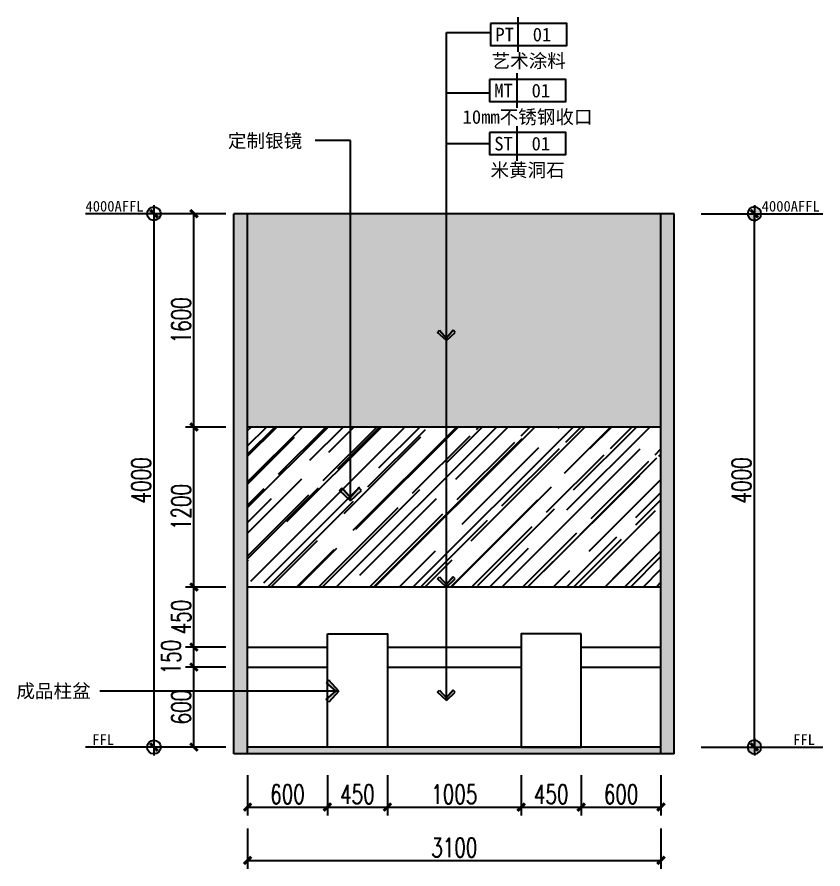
# Model space of a CAD drawing. Header units: millimetres. Extents: x 5625199 to 7433318, y -3316392 to -2552493.
# Drawn here: x 6561507 to 6567548, y -2677437 to -2671048 of the extents above; entities that cross this region are included whole.
import ezdxf
from ezdxf.enums import TextEntityAlignment as Align

# ---------------------------------------------------------------- set-up
doc = ezdxf.new("R2010")
doc.units = ezdxf.units.MM
doc.header["$PDMODE"] = 35
doc.header["$PDSIZE"] = -10
doc.linetypes.add('M-CENTER', pattern=[11.25, 7.5, -1.25, 1.25, -1.25])
for name, color, linetype in [('155', 155, 'Continuous'), ('DIM', 7, 'Continuous'), ('PL-文字标注', 2, 'Continuous')]:
    doc.layers.add(name, color=color, linetype=linetype)
doc.styles.add('03.YBC-宋体2.5', font='', dxfattribs={"width": 0.8, "height": 2.5})
doc.styles.add('dop-S', font='')
doc.styles.add('标注-尺寸', font='simplex.shx', dxfattribs={"width": 0.7})
doc.styles.get('03.YBC-宋体2.5').set_extended_font_data('SimSun')
doc.styles.get('dop-S').set_extended_font_data('SimSun')
doc.dimstyles.new('90', dxfattribs={"dimscale": 0.9, "dimtxt": 150, "dimasz": 50, "dimexe": 120, "dimexo": 150, "dimgap": 30, "dimtad": 1, "dimdec": 0, "dimrnd": 5, "dimdsep": 46, "dimtxsty": '标注-尺寸', "dimblk": 'ARCHTICK', "dimcen": 0.2, "dimclrd": 8, "dimclre": 8, "dimclrt": 2, "dimadec": 0, "dimazin": 0, "dimtfac": 1, "dimtdec": 0, "dimtmove": 2, "dimatfit": 3, "dimldrblk": 'ccccc', "dimfxl": 300, "dimfxlon": 1, "dimtolj": 1, "dimtzin": 0, "dimarcsym": 0})
doc.dimstyles.new('副本 100', dxfattribs={"dimscale": 0.8, "dimtxt": 180, "dimasz": 70, "dimexe": 80, "dimexo": 100, "dimgap": 30, "dimtad": 1, "dimdec": 0, "dimrnd": 5, "dimdsep": 46, "dimtxsty": '标注-尺寸', "dimblk": 'ARCHTICK', "dimcen": 0.2, "dimdle": 5, "dimclrd": 8, "dimclre": 8, "dimclrt": 2, "dimadec": 0, "dimazin": 0, "dimtfac": 1, "dimtdec": 0, "dimtmove": 2, "dimatfit": 3, "dimldrblk": 'ccccc', "dimfxl": 300, "dimfxlon": 1, "dimtolj": 1, "dimtzin": 0, "dimarcsym": 0})
pattern_1 = [(45, (685713.4678410222, -417409.755274), (-5.303300858899105, 5.303300858899106), []), (50, (685713.4678410222, -417409.755274), (21.5178054780226, -1.882564049477853), [2.249999999999996, -24.74999999999998]), (355, (685713.4678410222, -417409.755274), (-4.162540008390001, 22.56576401100035), [1.799999999999999, -19.8]), (100.4514, (685715.2609914223, -417409.9121542), (17.35528145142065, 20.68318626182861), [1.912205699999998, -21.03426335999997]), (46.1842, (685713.4678410222, -417403.755274), (32.01723145876933, -4.965570429870544), [3.375, -37.125]), (96.6356, (685716.1359433724, -417404.16907321), (28.0398811664611, 29.22353612701323), [2.86830864, -31.55139]), (351.1842000000001, (685713.4678410222, -417403.755274), (28.03985835400882, 29.22355802775973), [2.7, -29.7]), (21, (685716.4678410223, -417405.255274), (17.90721156355385, -12.07856671996016), [2.25, -24.75]), (326, (685716.4678410223, -417405.255274), (7.299459957647467, 21.75450135140559), [1.799999999999998, -19.79999999999997]), (71.4514, (685717.9601080122, -417406.26182218), (25.20667885744471, 9.675914901298569), [1.912205699999999, -21.03426336]), (37.5, (685713.4678410222, -417409.755274), (0.3647956595187181, 9.986815614939346), [0, -19.56, 0, -20.1, 0, -19.875]), (7.499999999999999, (685713.4678410222, -417409.755274), (7.892086123264457, 11.83235135647081), [0, -11.45999999999998, 0, -19.10999999999997, 0, -7.574999999999994]), (327.5, (685706.7778410224, -417409.755274), (16.01467308517227, -0.6766461520313927), [0, -7.499999999999998, 0, -23.39999999999999, 0, -31.04999999999999]), (317.5, (685703.7778410222, -417409.755274), (17.49558508027159, 3.003149469969531), [0, -9.75, 0, -15.54, 0, -22.05])]

# ---------------------------------------------------------------- blocks, each defined once
blk = doc.blocks.new('_ArchTick')
at = {"color": 0, "linetype": 'ByBlock', "const_width": 0.4}
blk.add_lwpolyline([(-0.5, -0.5), (0.5, 0.5)], dxfattribs=at)
blk = doc.blocks.new('*D348')
at = {"layer": '155', "color": 8, "lineweight": -2, "ltscale": 500, "transparency": 16777216}
for p, q in [((6563235.351285918, -2676732.718903087), (6563235.351285918, -2677036.718903087)), ((6563833.025404648, -2676732.718903087), (6563833.025404648, -2677036.718903087)), ((6563231.351285918, -2676972.718903087), (6563837.025404649, -2676972.718903087))]:
    blk.add_line(p, q, dxfattribs=at)
at = {"layer": 'Defpoints', "color": 0, "transparency": 16777216}
for p in [(6563833.025404648, -2676422.718903087), (6563235.351285918, -2676522.718903087), (6563833.025404648, -2676972.718903087)]:
    blk.add_point(p, dxfattribs=at)
at = {"layer": '155', "color": 8, "linetype": 'ByBlock', "lineweight": -2, "transparency": 16777216, "xscale": 56, "yscale": 56, "zscale": 56, "rotation": 180}
blk.add_blockref('_ArchTick', (6563235.351285918, -2676972.718903087), dxfattribs=at)
at = {"layer": '155', "color": 8, "linetype": 'ByBlock', "lineweight": -2, "transparency": 16777216, "xscale": 56, "yscale": 56, "zscale": 56}
blk.add_blockref('_ArchTick', (6563833.025404648, -2676972.718903087), dxfattribs=at)
at = {"layer": '155', "color": 2, "ltscale": 500, "transparency": 16777216, "insert": (6563534.188345284, -2676876.718903086), "char_height": 144, "attachment_point": 5, "style": '标注-尺寸'}
blk.add_mtext('\\A1;600', dxfattribs=at)
blk = doc.blocks.new('ccccc')
h = blk.add_hatch(color=44)
h.dxf.hatch_style = 1
h.paths.add_polyline_path([(-1.713128774543291, -1.115298350458032), (-1.349075249163432, -1.474599215202033), (1e-16, 1e-16), (-1.349075249163432, 1.474599215202033), (-1.713128774543291, 1.115298350458032), (-0.4242640688316899, -1e-16)])
at = {"color": 44}
for p, q in [((-1.349075249163432, 1.474599215202033), (-1.713128774543291, 1.115298350458032)), ((0, 0), (-1.349075249163432, 1.474599215202033)), ((-0.4242640688316898, 0), (-5.066636229632421, 0)), ((-1.713128774543291, 1.115298350458032), (-0.4242640688316898, 0)), ((-1.713128774543291, -1.115298350458032), (-0.4242640688316898, 0)), ((0, 0), (-1.349075249163432, -1.474599215202033)), ((-1.349075249163432, -1.474599215202033), (-1.713128774543291, -1.115298350458032))]:
    blk.add_line(p, q, dxfattribs=at)
blk = doc.blocks.new('*D349')
at = {"layer": '155', "color": 8, "lineweight": -2, "ltscale": 500, "transparency": 16777216}
for p, q in [((6563833.025404648, -2676732.718903087), (6563833.025404648, -2677036.718903087)), ((6564283.025404648, -2676732.718903087), (6564283.025404648, -2677036.718903087)), ((6563829.025404649, -2676972.718903087), (6564287.025404649, -2676972.718903087))]:
    blk.add_line(p, q, dxfattribs=at)
at = {"layer": 'Defpoints', "color": 0, "transparency": 16777216}
for p in [(6563833.025404648, -2676422.718903087), (6564283.025404648, -2676422.718903087), (6564283.025404648, -2676972.718903087)]:
    blk.add_point(p, dxfattribs=at)
at = {"layer": '155', "color": 8, "linetype": 'ByBlock', "lineweight": -2, "transparency": 16777216, "xscale": 56, "yscale": 56, "zscale": 56, "rotation": 180}
blk.add_blockref('_ArchTick', (6563833.025404648, -2676972.718903087), dxfattribs=at)
at = {"layer": '155', "color": 8, "linetype": 'ByBlock', "lineweight": -2, "transparency": 16777216, "xscale": 56, "yscale": 56, "zscale": 56}
blk.add_blockref('_ArchTick', (6564283.025404648, -2676972.718903087), dxfattribs=at)
at = {"layer": '155', "color": 2, "ltscale": 500, "transparency": 16777216, "insert": (6564058.025404649, -2676876.718903086), "char_height": 144, "attachment_point": 5, "style": '标注-尺寸'}
blk.add_mtext('\\A1;450', dxfattribs=at)
blk = doc.blocks.new('*D350')
at = {"layer": '155', "color": 8, "lineweight": -2, "ltscale": 500, "transparency": 16777216}
for p, q in [((6564283.025404648, -2676732.718903087), (6564283.025404648, -2677036.718903087)), ((6565285.833741783, -2676732.718903087), (6565285.833741783, -2677036.718903087)), ((6564279.025404649, -2676972.718903087), (6565289.833741782, -2676972.718903087))]:
    blk.add_line(p, q, dxfattribs=at)
at = {"layer": 'Defpoints', "color": 0, "transparency": 16777216}
for p in [(6565285.833741783, -2676239.385569753), (6564283.025404648, -2676422.718903087), (6565285.833741783, -2676972.718903087)]:
    blk.add_point(p, dxfattribs=at)
at = {"layer": '155', "color": 8, "linetype": 'ByBlock', "lineweight": -2, "transparency": 16777216, "xscale": 56, "yscale": 56, "zscale": 56, "rotation": 180}
blk.add_blockref('_ArchTick', (6564283.025404648, -2676972.718903087), dxfattribs=at)
at = {"layer": '155', "color": 8, "linetype": 'ByBlock', "lineweight": -2, "transparency": 16777216, "xscale": 56, "yscale": 56, "zscale": 56}
blk.add_blockref('_ArchTick', (6565285.833741783, -2676972.718903087), dxfattribs=at)
at = {"layer": '155', "color": 2, "ltscale": 500, "transparency": 16777216, "insert": (6564784.429573215, -2676876.718903086), "char_height": 144, "attachment_point": 5, "style": '标注-尺寸'}
blk.add_mtext('\\A1;1005', dxfattribs=at)
blk = doc.blocks.new('*D351')
at = {"layer": '155', "color": 8, "lineweight": -2, "ltscale": 500, "transparency": 16777216}
for p, q in [((6565285.833741783, -2676732.718903087), (6565285.833741783, -2677036.718903087)), ((6565735.833741783, -2676732.718903087), (6565735.833741783, -2677036.718903087)), ((6565281.833741782, -2676972.718903087), (6565739.833741782, -2676972.718903087))]:
    blk.add_line(p, q, dxfattribs=at)
at = {"layer": 'Defpoints', "color": 0, "transparency": 16777216}
for p in [(6565285.833741783, -2676239.385569753), (6565735.833741783, -2676422.718903087), (6565735.833741783, -2676972.718903087)]:
    blk.add_point(p, dxfattribs=at)
at = {"layer": '155', "color": 8, "linetype": 'ByBlock', "lineweight": -2, "transparency": 16777216, "xscale": 56, "yscale": 56, "zscale": 56, "rotation": 180}
blk.add_blockref('_ArchTick', (6565285.833741783, -2676972.718903087), dxfattribs=at)
at = {"layer": '155', "color": 8, "linetype": 'ByBlock', "lineweight": -2, "transparency": 16777216, "xscale": 56, "yscale": 56, "zscale": 56}
blk.add_blockref('_ArchTick', (6565735.833741783, -2676972.718903087), dxfattribs=at)
at = {"layer": '155', "color": 2, "ltscale": 500, "transparency": 16777216, "insert": (6565510.833741782, -2676876.718903086), "char_height": 144, "attachment_point": 5, "style": '标注-尺寸'}
blk.add_mtext('\\A1;450', dxfattribs=at)
blk = doc.blocks.new('*D352')
at = {"layer": '155', "color": 8, "lineweight": -2, "ltscale": 500, "transparency": 16777216}
for p, q in [((6565735.833741783, -2676732.718903087), (6565735.833741783, -2677036.718903087)), ((6566333.507860512, -2676732.718903087), (6566333.507860512, -2677036.718903087)), ((6565731.833741782, -2676972.718903087), (6566337.507860512, -2676972.718903087))]:
    blk.add_line(p, q, dxfattribs=at)
at = {"layer": 'Defpoints', "color": 0, "transparency": 16777216}
for p in [(6565735.833741783, -2676422.718903087), (6566333.507860512, -2676522.718903087), (6566333.507860512, -2676972.718903087)]:
    blk.add_point(p, dxfattribs=at)
at = {"layer": '155', "color": 8, "linetype": 'ByBlock', "lineweight": -2, "transparency": 16777216, "xscale": 56, "yscale": 56, "zscale": 56, "rotation": 180}
blk.add_blockref('_ArchTick', (6565735.833741783, -2676972.718903087), dxfattribs=at)
at = {"layer": '155', "color": 8, "linetype": 'ByBlock', "lineweight": -2, "transparency": 16777216, "xscale": 56, "yscale": 56, "zscale": 56}
blk.add_blockref('_ArchTick', (6566333.507860512, -2676972.718903087), dxfattribs=at)
at = {"layer": '155', "color": 2, "ltscale": 500, "transparency": 16777216, "insert": (6566034.670801147, -2676876.718903086), "char_height": 144, "attachment_point": 5, "style": '标注-尺寸'}
blk.add_mtext('\\A1;600', dxfattribs=at)
blk = doc.blocks.new('*D381')
at = {"layer": '155', "color": 8, "lineweight": -2, "ltscale": 500, "transparency": 16777216}
for p, q in [((6563235.351285918, -2677132.718903087), (6563235.351285918, -2677436.718903087)), ((6566333.507860512, -2677132.718903087), (6566333.507860512, -2677436.718903087)), ((6563231.351285918, -2677372.718903086), (6566337.507860512, -2677372.718903086))]:
    blk.add_line(p, q, dxfattribs=at)
at = {"layer": 'Defpoints', "color": 0, "transparency": 16777216}
for p in [(6563235.351285918, -2676522.718903087), (6566333.507860512, -2676522.718903087), (6566333.507860512, -2677372.718903086)]:
    blk.add_point(p, dxfattribs=at)
at = {"layer": '155', "color": 8, "linetype": 'ByBlock', "lineweight": -2, "transparency": 16777216, "xscale": 56, "yscale": 56, "zscale": 56, "rotation": 180}
blk.add_blockref('_ArchTick', (6563235.351285918, -2677372.718903086), dxfattribs=at)
at = {"layer": '155', "color": 8, "linetype": 'ByBlock', "lineweight": -2, "transparency": 16777216, "xscale": 56, "yscale": 56, "zscale": 56}
blk.add_blockref('_ArchTick', (6566333.507860512, -2677372.718903086), dxfattribs=at)
at = {"layer": '155', "color": 2, "ltscale": 500, "transparency": 16777216, "insert": (6564784.429573215, -2677276.718903087), "char_height": 144, "attachment_point": 5, "style": '标注-尺寸'}
blk.add_mtext('\\A1;3100', dxfattribs=at)
blk = doc.blocks.new('子标高')
h = blk.add_hatch(color=256)
edge = h.paths.add_edge_path()
edge.add_arc((-600.2409431565975, 0.2411642588631366), 50.95940477876863, 89.72884797535391, 180.2711520246482, ccw=False)
edge.add_line((-599.9997788977342, 51.19999838216973), (-599.9997788977342, -3.638e-12))
edge.add_line((-599.9997788977342, 0), (-651.1997772799077, 0))
edge = h.paths.add_edge_path()
edge.add_arc((-599.7586146388712, -0.2411642588667746), 50.95940477876958, -90.27115202464557, 0.271152024646824, ccw=False)
edge.add_line((-599.9997788977342, -51.19999838217336), (-599.9997788977342, 0))
edge.add_line((-599.9997788977342, 0), (-548.7997805155609, 0))
for p, q in [((-599.9997788977342, 63.99999797771307), (-599.9997788977342, -63.9999979777167)), ((-200, 0), (-709.9997754219294, 0))]:
    blk.add_line(p, q)
at = {"linetype": 'M-CENTER', "ltscale": 0.5}
blk.add_line((-709.9997754219294, -3.63798e-11), (-1113.972843062991, 9.8225428e-09), dxfattribs=at)
at = {"color": 5}
blk.add_circle((-599.9997788977342, 0), 51.19999838217196, dxfattribs=at)
at = {"style": 'dop-S'}
blk.add_attdef('标高', (-1232.206651260485, 15.99306680168956), '', height=99.99999684017963, dxfattribs=at)
blk = doc.blocks.new('母标高')
h = blk.add_hatch(color=256)
edge = h.paths.add_edge_path()
edge.add_arc((-600.2409431565975, 0.2411642588631366), 50.95940477876863, 89.72884797535391, 180.2711520246482, ccw=False)
edge.add_line((-599.9997788977342, 51.19999838216973), (-599.9997788977342, -3.638e-12))
edge.add_line((-599.9997788977342, 0), (-651.1997772799077, 0))
edge = h.paths.add_edge_path()
edge.add_arc((-599.7586146388712, -0.2411642588667746), 50.95940477876958, -90.27115202464557, 0.271152024646824, ccw=False)
edge.add_line((-599.9997788977342, -51.19999838217336), (-599.9997788977342, 0))
edge.add_line((-599.9997788977342, 0), (-548.7997805155609, 0))
for p, q in [((-599.9997788977342, 63.99999797771307), (-599.9997788977342, -63.9999979777167)), ((-200, 0), (-709.9997754219294, 0))]:
    blk.add_line(p, q)
at = {"linetype": 'M-CENTER', "ltscale": 0.5}
blk.add_line((-709.9997754219294, -3.63798e-11), (-1113.972843062991, 9.8225428e-09), dxfattribs=at)
at = {"color": 5}
blk.add_circle((-599.9997788977342, 0), 51.19999838217196, dxfattribs=at)
at = {"style": 'dop-S'}
blk.add_attdef('标高', (-1104.391530706991, 15.99306680168956), '', height=99.99999684017963, dxfattribs=at)
blk = doc.blocks.new('*D585')
at = {"layer": '155', "color": 8, "lineweight": -2, "ltscale": 500, "transparency": 16777216}
for p, q in [((6563073.245085441, -2675922.718903087), (6562769.245085442, -2675922.718903087)), ((6562833.245085442, -2676526.718903087), (6562833.245085442, -2675918.718903087)), ((6563073.245085441, -2676522.718903087), (6562769.245085442, -2676522.718903087))]:
    blk.add_line(p, q, dxfattribs=at)
at = {"layer": 'Defpoints', "color": 0, "transparency": 16777216}
for p in [(6562833.245085442, -2675922.718903087), (6563541.10601022, -2675922.718903087), (6563541.10601022, -2676522.718903087)]:
    blk.add_point(p, dxfattribs=at)
at = {"layer": '155', "color": 8, "linetype": 'ByBlock', "lineweight": -2, "transparency": 16777216, "xscale": 56, "yscale": 56, "zscale": 56}
for p, rotation in [((6562833.245085442, -2675922.718903087), 90), ((6562833.245085442, -2676522.718903087), 270)]:
    blk.add_blockref('_ArchTick', p, dxfattribs=dict(at, rotation=rotation))
at = {"layer": '155', "color": 2, "ltscale": 500, "transparency": 16777216, "insert": (6562737.245085441, -2676222.718903087), "char_height": 144, "attachment_point": 5, "rotation": 90, "style": '标注-尺寸'}
blk.add_mtext('\\A1;600', dxfattribs=at)
blk = doc.blocks.new('*D586')
at = {"layer": '155', "color": 8, "lineweight": -2, "ltscale": 500, "transparency": 16777216}
for p, q in [((6563073.245085441, -2675772.718903087), (6562769.245085442, -2675772.718903087)), ((6562833.245085442, -2675926.718903087), (6562833.245085442, -2675768.718903086)), ((6563073.245085441, -2675922.718903087), (6562769.245085442, -2675922.718903087))]:
    blk.add_line(p, q, dxfattribs=at)
at = {"layer": 'Defpoints', "color": 0, "transparency": 16777216}
for p in [(6562833.245085442, -2675772.718903087), (6563335.351285918, -2675772.718903087), (6563541.10601022, -2675922.718903087)]:
    blk.add_point(p, dxfattribs=at)
at = {"layer": '155', "color": 8, "linetype": 'ByBlock', "lineweight": -2, "transparency": 16777216, "xscale": 56, "yscale": 56, "zscale": 56}
for p, rotation in [((6562833.245085442, -2675772.718903087), 90), ((6562833.245085442, -2675922.718903087), 270)]:
    blk.add_blockref('_ArchTick', p, dxfattribs=dict(at, rotation=rotation))
at = {"layer": '155', "color": 2, "ltscale": 500, "transparency": 16777216, "insert": (6562661.245085442, -2675847.718903087), "char_height": 144, "attachment_point": 5, "rotation": 90, "style": '标注-尺寸'}
blk.add_mtext('\\A1;150', dxfattribs=at)
blk = doc.blocks.new('*D587')
at = {"layer": '155', "color": 8, "lineweight": -2, "ltscale": 500, "transparency": 16777216}
for p, q in [((6562833.245085442, -2675776.718903087), (6562833.245085442, -2675318.718903087)), ((6563073.245085441, -2675322.718903087), (6562769.245085442, -2675322.718903087)), ((6563073.245085441, -2675772.718903087), (6562769.245085442, -2675772.718903087))]:
    blk.add_line(p, q, dxfattribs=at)
at = {"layer": 'Defpoints', "color": 0, "transparency": 16777216}
for p in [(6562833.245085442, -2675322.718903087), (6563495.155972296, -2675322.718903087), (6563335.351285918, -2675772.718903087)]:
    blk.add_point(p, dxfattribs=at)
at = {"layer": '155', "color": 8, "linetype": 'ByBlock', "lineweight": -2, "transparency": 16777216, "xscale": 56, "yscale": 56, "zscale": 56}
for p, rotation in [((6562833.245085442, -2675322.718903087), 90), ((6562833.245085442, -2675772.718903087), 270)]:
    blk.add_blockref('_ArchTick', p, dxfattribs=dict(at, rotation=rotation))
at = {"layer": '155', "color": 2, "ltscale": 500, "transparency": 16777216, "insert": (6562737.245085441, -2675547.718903087), "char_height": 144, "attachment_point": 5, "rotation": 90, "style": '标注-尺寸'}
blk.add_mtext('\\A1;450', dxfattribs=at)
blk = doc.blocks.new('*D588')
at = {"layer": '155', "color": 8, "lineweight": -2, "ltscale": 500, "transparency": 16777216}
for p, q in [((6563073.245085441, -2674122.718903086), (6562769.245085442, -2674122.718903086)), ((6562833.245085442, -2675326.718903087), (6562833.245085442, -2674118.718903086)), ((6563073.245085441, -2675322.718903087), (6562769.245085442, -2675322.718903087))]:
    blk.add_line(p, q, dxfattribs=at)
at = {"layer": 'Defpoints', "color": 0, "transparency": 16777216}
for p in [(6562833.245085442, -2674122.718903086), (6563495.155972296, -2674122.718903086), (6563495.155972296, -2675322.718903087)]:
    blk.add_point(p, dxfattribs=at)
at = {"layer": '155', "color": 8, "linetype": 'ByBlock', "lineweight": -2, "transparency": 16777216, "xscale": 56, "yscale": 56, "zscale": 56}
for p, rotation in [((6562833.245085442, -2674122.718903086), 90), ((6562833.245085442, -2675322.718903087), 270)]:
    blk.add_blockref('_ArchTick', p, dxfattribs=dict(at, rotation=rotation))
at = {"layer": '155', "color": 2, "ltscale": 500, "transparency": 16777216, "insert": (6562737.245085441, -2674722.718903087), "char_height": 144, "attachment_point": 5, "rotation": 90, "style": '标注-尺寸'}
blk.add_mtext('\\A1;1200', dxfattribs=at)
blk = doc.blocks.new('*D589')
at = {"layer": '155', "color": 8, "lineweight": -2, "ltscale": 500, "transparency": 16777216}
for p, q in [((6563073.245085441, -2672522.718903087), (6562769.245085442, -2672522.718903087)), ((6562833.245085442, -2674126.718903087), (6562833.245085442, -2672518.718903087)), ((6563073.245085441, -2674122.718903086), (6562769.245085442, -2674122.718903086))]:
    blk.add_line(p, q, dxfattribs=at)
at = {"layer": 'Defpoints', "color": 0, "transparency": 16777216}
for p in [(6562833.245085442, -2672522.718903087), (6563495.155972296, -2672522.718903087), (6563495.155972296, -2674122.718903086)]:
    blk.add_point(p, dxfattribs=at)
at = {"layer": '155', "color": 8, "linetype": 'ByBlock', "lineweight": -2, "transparency": 16777216, "xscale": 56, "yscale": 56, "zscale": 56}
for p, rotation in [((6562833.245085442, -2672522.718903087), 90), ((6562833.245085442, -2674122.718903086), 270)]:
    blk.add_blockref('_ArchTick', p, dxfattribs=dict(at, rotation=rotation))
at = {"layer": '155', "color": 2, "ltscale": 500, "transparency": 16777216, "insert": (6562737.245085441, -2673322.718903087), "char_height": 144, "attachment_point": 5, "rotation": 90, "style": '标注-尺寸'}
blk.add_mtext('\\A1;1600', dxfattribs=at)
blk = doc.blocks.new('*D590')
at = {"layer": '155', "color": 8, "lineweight": -2, "ltscale": 500, "transparency": 16777216}
for p, q in [((6562773.245306544, -2672522.718903087), (6562469.245306544, -2672522.718903087)), ((6562533.245306545, -2672518.718903087), (6562533.245306545, -2676526.718903087)), ((6562773.245306544, -2676522.718903087), (6562469.245306544, -2676522.718903087))]:
    blk.add_line(p, q, dxfattribs=at)
at = {"layer": 'Defpoints', "color": 0, "transparency": 16777216}
for p in [(6563495.155972296, -2672522.718903087), (6562533.245306545, -2676522.718903087), (6563420.48716067, -2676522.718903087)]:
    blk.add_point(p, dxfattribs=at)
at = {"layer": '155', "color": 8, "linetype": 'ByBlock', "lineweight": -2, "transparency": 16777216, "xscale": 56, "yscale": 56, "zscale": 56}
for p, rotation in [((6562533.245306545, -2672522.718903087), 90), ((6562533.245306545, -2676522.718903087), 270)]:
    blk.add_blockref('_ArchTick', p, dxfattribs=dict(at, rotation=rotation))
at = {"layer": '155', "color": 2, "ltscale": 500, "transparency": 16777216, "insert": (6562437.245306544, -2674522.718903087), "char_height": 144, "attachment_point": 5, "rotation": 90, "style": '标注-尺寸'}
blk.add_mtext('\\A1;4000', dxfattribs=at)
blk = doc.blocks.new('*D591')
at = {"layer": '155', "color": 8, "lineweight": -2, "ltscale": 500, "transparency": 16777216}
for p, q in [((6566793.614128513, -2672522.718903087), (6567097.614128513, -2672522.718903087)), ((6567033.614128513, -2676526.718903087), (6567033.614128513, -2672518.718903087)), ((6566793.614128513, -2676522.718903087), (6567097.614128513, -2676522.718903087))]:
    blk.add_line(p, q, dxfattribs=at)
at = {"layer": 'Defpoints', "color": 0, "transparency": 16777216}
for p in [(6566167.916511503, -2672522.718903087), (6567033.614128513, -2672522.718903087), (6566167.916511503, -2676522.718903087)]:
    blk.add_point(p, dxfattribs=at)
at = {"layer": '155', "color": 8, "linetype": 'ByBlock', "lineweight": -2, "transparency": 16777216, "xscale": 56, "yscale": 56, "zscale": 56}
for p, rotation in [((6567033.614128513, -2672522.718903087), 90), ((6567033.614128513, -2676522.718903087), 270)]:
    blk.add_blockref('_ArchTick', p, dxfattribs=dict(at, rotation=rotation))
at = {"layer": '155', "color": 2, "ltscale": 500, "transparency": 16777216, "insert": (6566937.614128513, -2674522.718903087), "char_height": 144, "attachment_point": 5, "rotation": 90, "style": '标注-尺寸'}
blk.add_mtext('\\A1;4000', dxfattribs=at)
blk = doc.blocks.new('*U604')
at = {"color": 50}
blk.add_line((-9.000000000004574, 3.200000000014711), (-9.000000000004574, -3.200000000014711), dxfattribs=at)
at = {"color": 150}
blk.add_lwpolyline([(-14.00000000000457, 2.000000000014665), (-13.99999999999542, -2.000000000014665), (4.5759e-12, -2.000000000014665), (-4.5759e-12, 2.000000000014665)], close=True, dxfattribs=at)
at = {"color": 50, "style": '03.YBC-宋体2.5', "flags": 8}
for tag, p in [('PT', (-11.41203370425435, -0.0169426641272139)), ('01', (-4.560573803961943, -0.0169426641272139)), ('材料名称', (-7.000000000004575, -4.854991556547588))]:
    blk.add_attdef(tag, text='', height=2.5, dxfattribs=at).set_placement(p, align=Align.MIDDLE_CENTER)

msp = doc.modelspace()

# ---------------------------------------------------------------- hatches: boundary and pattern name
at = {"layer": '155', "ltscale": 500}
h = msp.add_hatch(dxfattribs=at)
h.set_pattern_fill('钢筋混凝土', color=250, scale=3)
h.set_pattern_definition(pattern_1)
h.paths.add_polyline_path([(6563133.245085441, -2672522.718903087), (6563133.245085441, -2676572.718903087), (6563235.351285918, -2676572.718903087), (6563235.351285918, -2672522.718903087)])
h = msp.add_hatch(dxfattribs=at)
h.set_pattern_fill('CONC', color=250, scale=8, angle=180)
h.set_pattern_definition([(0, (290815.4426348168, -417279.7072739999), (0, 203.2), [0, -203.2]), (0, (290817.4746348168, -417350.827274), (0, 203.2), [0, -203.2]), (0, (290823.5706348169, -417241.099274), (0, 203.2), [0, -203.2]), (338.1986, (290717.9066348169, -417304.091274), (609.6000554757884, -203.1999818137323), [21.8852496, -1072.3802784]), (216.8699, (290738.2266348168, -417312.219274), (609.5999833019285, 406.400025047106), [10.16, -1005.84]), (130.6013, (290730.0986348169, -417318.315274), (1016.000085595376, -1219.199800489248), [18.734024, -1854.6773168]), (206.5651, (290663.0426348169, -417342.699274), (-203.1998288935924, -203.2002660693445), [4.543755199999997, -449.8252623999999]), (326.3099, (290658.9786348169, -417344.731274), (406.3999101390997, -203.2002711718614), [7.3265792, -725.3215872]), (108.4349, (290665.0746348169, -417348.7952739999), (-203.1996755348544, 406.4000883092897), [6.4257936, -636.149096]), (225, (290793.0906348169, -417363.0192740001), (-2.84e-14, -203.2000628800272), [8.620963200000002, -278.7471184000001]), (0, (290786.9946348169, -417369.115274), (203.2, 203.2), [12.192, -191.008]), (135, (290799.1866348168, -417369.115274), (-203.2000651427688, 1.42e-14), [8.62096, -278.7471184]), (251.5651, (290768.7066348169, -417232.971274), (203.1996750288869, 406.4000918510402), [6.425791999999998, -636.1490959999996]), (0, (290766.6746348168, -417239.0672739999), (203.2, 203.2), [10.16, -193.04]), (143.1301, (290776.8346348168, -417239.0672739999), (-609.5999833019291, 406.4000250471063), [10.16, -1005.84]), (213.6900999999999, (290661.0106348169, -417230.9392739999), (406.3999074765395, 203.2002693968191), [7.326576, -725.3215872]), (341.5650999999999, (290654.9146348168, -417235.003274), (-406.4000918510403, 203.1996750288874), [12.85158400000001, -629.7233024000002]), (126.8699, (290667.1066348169, -417239.0672739999), (406.400025047106, -609.5999833019285), [10.16, -1005.84]), (0, (290719.9386348169, -417239.0672739999), (0, 203.2), [0, -203.2]), (0, (290665.0746348169, -417291.899274), (0, 203.2), [0, -203.2]), (0, (290721.9706348169, -417367.083274), (0, 203.2), [0, -203.2]), (0, (290776.8346348168, -417304.091274), (0, 203.2), [0, -203.2]), (0, (290717.9066348169, -417269.547274), (0, 203.2), [0, -203.2]), (0, (290673.2026348168, -417263.451274), (0, 203.2), [0, -203.2]), (0, (290691.4906348168, -417275.6432739999), (0, 203.2), [0, -203.2]), (0, (290683.3626348169, -417324.4112739999), (0, 203.2), [0, -203.2]), (0, (290634.5946348168, -417316.283274), (0, 203.2), [0, -203.2]), (0, (290636.6266348168, -417269.547274), (0, 203.2), [0, -203.2]), (0, (290630.5306348169, -417224.843274), (0, 203.2), [0, -203.2]), (0, (290693.5226348169, -417216.7152740001), (0, 203.2), [0, -203.2]), (0, (290738.2266348168, -417208.587274), (0, 203.2), [0, -203.2]), (0, (290809.3466348169, -417216.7152740001), (0, 203.2), [0, -203.2]), (0, (290760.5786348169, -417279.7072739999), (0, 203.2), [0, -203.2]), (0, (290740.2586348169, -417243.131274), (0, 203.2), [0, -203.2]), (0, (290756.5146348169, -417340.667274), (0, 203.2), [0, -203.2]), (0, (290695.5546348168, -417350.827274), (0, 203.2), [0, -203.2]), (0, (290756.5146348169, -417395.531274), (0, 203.2), [0, -203.2]), (0, (290689.4586348169, -417383.3392739999), (0, 203.2), [0, -203.2]), (0, (290624.4346348169, -417389.435274), (0, 203.2), [0, -203.2]), (0, (290648.8186348169, -417399.595274), (0, 203.2), [0, -203.2]), (0, (290650.8506348168, -417371.1472739999), (0, 203.2), [0, -203.2]), (0, (290786.9946348169, -417403.659274), (0, 203.2), [0, -203.2]), (0, (290811.3786348169, -417320.347274), (0, 203.2), [0, -203.2]), (0, (290801.2186348168, -417259.387274), (0, 203.2), [0, -203.2]), (0, (290707.7466348168, -417405.691274), (0, 203.2), [0, -203.2])])
h.paths.add_polyline_path([(6566333.507860512, -2674122.718903086), (6566333.507860512, -2672522.718903087), (6563235.351285918, -2672522.718903087), (6563235.351285918, -2674122.718903086)])
h = msp.add_hatch(dxfattribs=at)
h.set_pattern_fill('钢筋混凝土', color=250, scale=3)
h.set_pattern_definition(pattern_1)
h.paths.add_polyline_path([(6566333.507860512, -2672522.718903087), (6566333.507860512, -2676572.718903087), (6566433.614349616, -2676572.718903087), (6566433.614349616, -2672522.718903087)])
h = msp.add_hatch(dxfattribs=at)
h.set_pattern_fill('AR-RROOF', color=250, scale=8, angle=45)
h.set_pattern_definition([(45, (303357.6370959726, -417409.755274), (172.420917524528, 459.7891133987405), [3048, -406.4, 1016, -203.2]), (45, (303476.8948972606, -417146.8133747751), (-334.783948193458, 47.41575231924514), [609.6, -67.056, 1219.2, -152.4]), (45, (303307.3476616947, -417215.7817417849), (650.8889636550924, 843.4256548908148), [1625.6, -284.48, 812.8, -203.2])])
h.paths.add_polyline_path([(6563235.351285918, -2674122.718903086), (6563235.351285918, -2675322.718903087), (6566333.507860512, -2675322.718903087), (6566333.507860512, -2674122.718903086)])
h = msp.add_hatch(color=250, dxfattribs=at)
h.dxf.hatch_style = 1
h.paths.add_polyline_path([(6563235.351285918, -2676572.718903087), (6566333.507860512, -2676572.718903087), (6566333.507860512, -2676522.718903087), (6563235.351285918, -2676522.718903087)])

# ---------------------------------------------------------------- linework, layer by layer
at = {"layer": '155', "color": 7, "ltscale": 500}
for p, q in [((6563133.245085441, -2676572.718903087), (6563133.245085441, -2672522.718903087)), ((6566433.614349616, -2672522.718903087), (6563133.245085441, -2672522.718903087)), ((6563235.351285918, -2676572.718903087), (6563235.351285918, -2672522.718903087)), ((6566333.507860512, -2676572.718903087), (6566333.507860512, -2672522.718903087)), ((6566433.614349616, -2676572.718903087), (6566433.614349616, -2672522.718903087)), ((6566333.507860512, -2676522.718903087), (6563235.351285918, -2676522.718903087)), ((6566433.614349616, -2676572.718903087), (6563133.245085441, -2676572.718903087))]:
    msp.add_line(p, q, dxfattribs=at)
at = {"layer": '155', "color": 4, "ltscale": 500}
for p, q in [((6566333.507860512, -2674122.718903086), (6563235.351285918, -2674122.718903086)), ((6566333.507860512, -2675322.718903087), (6563235.351285918, -2675322.718903087)), ((6563235.351285918, -2675772.718903087), (6563833.025404648, -2675772.718903087)), ((6564283.025404648, -2675772.718903087), (6565285.833741783, -2675772.718903087)), ((6565735.833741783, -2675772.718903087), (6566333.507860512, -2675772.718903087)), ((6563235.351285918, -2675922.718903087), (6563833.025404648, -2675922.718903087)), ((6564283.025404648, -2675922.718903087), (6565285.833741783, -2675922.718903087)), ((6565735.833741783, -2675922.718903087), (6566333.507860512, -2675922.718903087))]:
    msp.add_line(p, q, dxfattribs=at)
for points in [[(6563833.025404648, -2675672.718903087), (6564283.025404648, -2675672.718903087), (6564283.025404648, -2676522.718903087), (6563833.025404648, -2676522.718903087)], [(6565735.833741783, -2675672.718903087), (6565285.833741783, -2675672.718903087), (6565285.833741783, -2676522.718903087), (6565735.833741783, -2676522.718903087)]]:
    msp.add_lwpolyline(points, close=True, dxfattribs=at)

# ---------------------------------------------------------------- block references
ref = msp.add_blockref('*U604', (6565628.011585061, -2671178.833616518), dxfattribs=dict(xscale=40.82399999999999, yscale=40.82399999999999, zscale=40.82399999999999))
ref.add_attrib('材料名称', '艺术涂料', dxfattribs={"color": 50, "height": 102.06, "style": '03.YBC-宋体2.5'}).set_placement((6565342.24358506, -2671377.033791823), align=Align.MIDDLE_CENTER)
ref.add_attrib('01', '01', dxfattribs={"color": 50, "height": 102.06, "style": '03.YBC-宋体2.5'}).set_placement((6565441.830720088, -2671179.525283838), align=Align.MIDDLE_CENTER)
ref.add_attrib('PT', 'PT', dxfattribs={"color": 50, "height": 102.06, "style": '03.YBC-宋体2.5'}).set_placement((6565162.126721119, -2671179.525283838), align=Align.MIDDLE_CENTER)
ref = msp.add_blockref('*U604', (6565619.558019847, -2671599.025174246), dxfattribs=dict(xscale=40.82399999999999, yscale=40.82399999999999, zscale=40.82399999999999))
ref.add_attrib('材料名称', '10mm不锈钢收口', dxfattribs={"color": 50, "height": 102.06, "style": '03.YBC-宋体2.5'}).set_placement((6565333.790019847, -2671797.225349551), align=Align.MIDDLE_CENTER)
ref.add_attrib('01', '01', dxfattribs={"color": 50, "height": 102.06, "style": '03.YBC-宋体2.5'}).set_placement((6565433.377154874, -2671599.716841566), align=Align.MIDDLE_CENTER)
ref.add_attrib('PT', 'MT', dxfattribs={"color": 50, "height": 102.06, "style": '03.YBC-宋体2.5'}).set_placement((6565153.673155905, -2671599.716841566), align=Align.MIDDLE_CENTER)
ref = msp.add_blockref('*U604', (6565619.558019847, -2671996.899851576), dxfattribs=dict(xscale=40.82399999999999, yscale=40.82399999999999, zscale=40.82399999999999))
ref.add_attrib('材料名称', '米黄洞石', dxfattribs={"color": 50, "height": 102.06, "style": '03.YBC-宋体2.5'}).set_placement((6565333.790019847, -2672195.100026881), align=Align.MIDDLE_CENTER)
ref.add_attrib('01', '01', dxfattribs={"color": 50, "height": 102.06, "style": '03.YBC-宋体2.5'}).set_placement((6565433.377154874, -2671997.591518897), align=Align.MIDDLE_CENTER)
ref.add_attrib('PT', 'ST', dxfattribs={"color": 50, "height": 102.06, "style": '03.YBC-宋体2.5'}).set_placement((6565153.673155905, -2671997.591518897), align=Align.MIDDLE_CENTER)
at = {"layer": 'PL-文字标注', "color": 4, "linetype": 'M-CENTER'}
ref = msp.add_blockref('子标高', (6563133.245085441, -2672522.718903087), dxfattribs=at)
ref.add_attrib('标高', '4000AFFL', (6562020.346552498, -2672506.725836285), dxfattribs={"layer": '0', "height": 80, "style": 'dop-S'})
ref = msp.add_blockref('子标高', (6566433.614349616, -2672522.718903087), dxfattribs=dict(at, xscale=-1))
ref.add_attrib('标高', '4000AFFL', (6567088.412323901, -2672506.725836285), dxfattribs={"layer": '0', "height": 80, "style": 'dop-S'})
ref = msp.add_blockref('母标高', (6563133.245085441, -2676522.718903087), dxfattribs=at)
ref.add_attrib('标高', 'FFL', (6562071.535112237, -2676506.725836285), dxfattribs={"layer": '0', "height": 80, "style": 'dop-S'})
ref = msp.add_blockref('母标高', (6566433.614349616, -2676522.718903087), dxfattribs=dict(at, xscale=-1))
ref.add_attrib('标高', 'FFL', (6567324.598065837, -2676506.725836285), dxfattribs={"layer": '0', "height": 80, "style": 'dop-S'})

# ---------------------------------------------------------------- texts
at = {"color": 50, "style": '03.YBC-宋体2.5', "flags": 8}
for tag, p in [('定制银镜', (6563365.822505881, -2671976.414810757)), ('成品柱盆', (6561780.837408388, -2676102.134380903))]:
    msp.add_attdef(tag, text='材料名称', height=102.06, dxfattribs=at).set_placement(p, align=Align.MIDDLE_CENTER)

# ---------------------------------------------------------------- dimensions: what is measured, and where the dimension line sits
at = {"layer": '155', "ltscale": 500}
for base, p1, p2, picture, middle in [((6562533.245306545, -2676522.718903087), (6563495.155972296, -2672522.718903087), (6563420.48716067, -2676522.718903087), '*D590', (6562437.245306544, -2674522.718903087)), ((6562833.245085442, -2672522.718903087), (6563495.155972296, -2674122.718903086), (6563495.155972296, -2672522.718903087), '*D589', (6562737.245085441, -2673322.718903087)), ((6567033.614128513, -2672522.718903087), (6566167.916511503, -2676522.718903087), (6566167.916511503, -2672522.718903087), '*D591', (6566937.614128513, -2674522.718903087)), ((6562833.245085442, -2674122.718903086), (6563495.155972296, -2675322.718903087), (6563495.155972296, -2674122.718903086), '*D588', (6562737.245085441, -2674722.718903087)), ((6562833.245085442, -2675322.718903087), (6563335.351285918, -2675772.718903087), (6563495.155972296, -2675322.718903087), '*D587', (6562737.245085441, -2675547.718903087)), ((6562833.245085442, -2675772.718903087), (6563541.10601022, -2675922.718903087), (6563335.351285918, -2675772.718903087), '*D586', (6562661.245085442, -2675847.718903087)), ((6562833.245085442, -2675922.718903087), (6563541.10601022, -2676522.718903087), (6563541.10601022, -2675922.718903087), '*D585', (6562737.245085441, -2676222.718903087))]:
    dim = msp.add_linear_dim(base=base, p1=p1, p2=p2, angle=90, dimstyle='副本 100', dxfattribs=at)
    dim.commit()
    dim.dimension.update_dxf_attribs({"geometry": picture, "text_midpoint": middle})
for base, p1, p2, picture, middle in [((6565285.833741783, -2676972.718903087), (6564283.025404648, -2676422.718903087), (6565285.833741783, -2676239.385569753), '*D350', (6564784.429573215, -2676876.718903086)), ((6565735.833741783, -2676972.718903087), (6565285.833741783, -2676239.385569753), (6565735.833741783, -2676422.718903087), '*D351', (6565510.833741782, -2676876.718903086)), ((6563833.025404648, -2676972.718903087), (6563235.351285918, -2676522.718903087), (6563833.025404648, -2676422.718903087), '*D348', (6563534.188345284, -2676876.718903086)), ((6564283.025404648, -2676972.718903087), (6563833.025404648, -2676422.718903087), (6564283.025404648, -2676422.718903087), '*D349', (6564058.025404649, -2676876.718903086)), ((6566333.507860512, -2676972.718903087), (6565735.833741783, -2676422.718903087), (6566333.507860512, -2676522.718903087), '*D352', (6566034.670801147, -2676876.718903086)), ((6566333.507860512, -2677372.718903086), (6563235.351285918, -2676522.718903087), (6566333.507860512, -2676522.718903087), '*D381', (6564784.429573215, -2677276.718903087))]:
    dim = msp.add_linear_dim(base=base, p1=p1, p2=p2, dimstyle='副本 100', dxfattribs=at)
    dim.commit()
    dim.dimension.update_dxf_attribs({"geometry": picture, "text_midpoint": middle})

# ---------------------------------------------------------------- leaders
for points, override in [([(6564007.558892564, -2674675.448157588), (6564007.558892564, -2671973.585927699), (6563742.58034054, -2671973.585927699)], {"dimgap": 30, "dimtad": 0}), ([(6563920.103685648, -2676103.826158703), (6562126.79766317, -2676103.826158703)], {"dimscale": 0.8, "dimtxt": 180, "dimasz": 70, "dimgap": 30, "dimtad": 0, "dimtxsty": '标注-尺寸', "dimclrd": 8, "dimldrblk": 'ccccc', "dimlwd": -2})]:
    msp.add_leader(points, dimstyle='副本 100', override=override, dxfattribs=at)
at = {"layer": 'DIM'}
for points in [[(6564725.034874239, -2673474.43468854), (6564725.034874239, -2671164.623806613), (6565052.248802454, -2671164.623806613)], [(6564725.034874239, -2675322.718903087), (6564725.034874239, -2671616.017115354), (6565052.248802454, -2671616.017115354)], [(6564725.034874239, -2676172.820128811), (6564725.034874239, -2671995.94255912), (6565052.248802454, -2671995.94255912)]]:
    msp.add_leader(points, dimstyle='90', dxfattribs=at)

doc.saveas('drawing.dxf')
